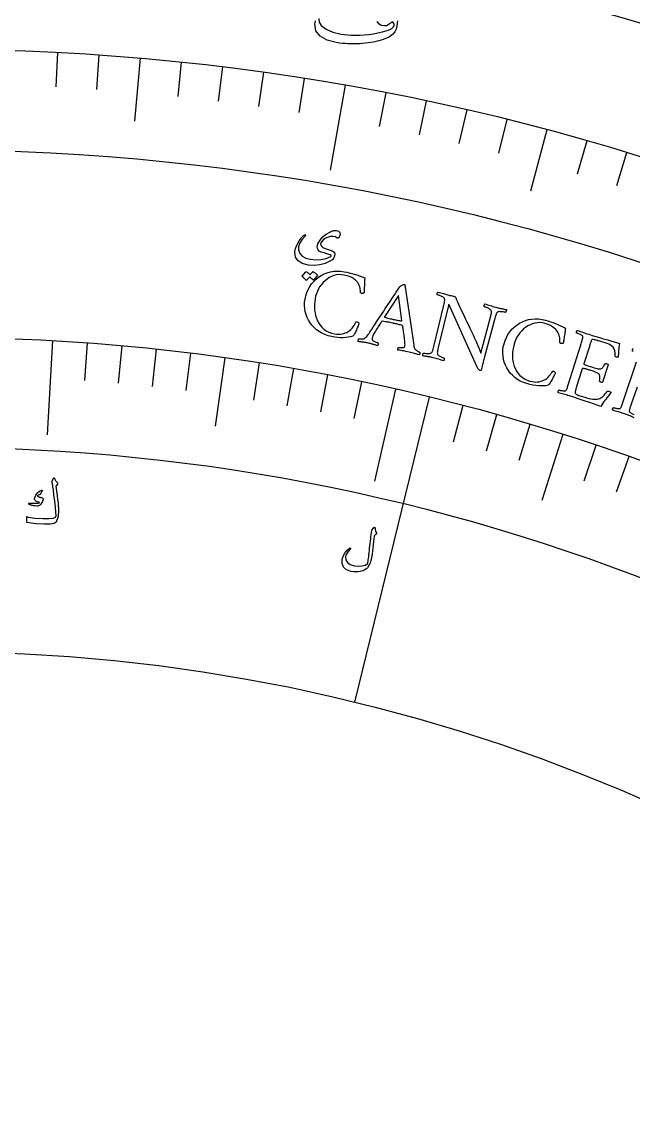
# Model space of a CAD drawing. Header units: millimetres. Extents: x -68 to 67, y -67 to 79.
# Drawn here: x 2.27 to 18.03, y 33.63 to 61.79 of the extents above; entities that cross this region are included whole.
import ezdxf

# ---------------------------------------------------------------- set-up
doc = ezdxf.new("R2010")
doc.units = ezdxf.units.MM
for name, color, linetype in [('ENGRAVE', 7, 'Continuous'), ('ENGRAVE_FINE', 8, 'Continuous'), ('TEXT', 5, 'Continuous')]:
    doc.layers.add(name, color=color, linetype=linetype)

msp = doc.modelspace()

# ---------------------------------------------------------------- linework, layer by layer
at = {"layer": 'ENGRAVE'}
for points in [[(5.3241, 60.855), (5.1818, 59.2278)], [(10.6077, 60.1594), (10.2209, 57.9658)], [(15.8106, 59.006), (15.3878, 57.4282)], [(3.0668, 53.5748), (2.928, 51.1488)], [(7.5108, 53.1343), (7.2614, 51.3698)], [(12.7758, 52.1195), (10.8474, 44.2524)], [(11.9055, 52.3252), (11.3663, 49.9557)], [(16.2211, 51.1521), (15.6824, 49.4535)]]:
    msp.add_lwpolyline(points, dxfattribs=at)
for radius in [66.15, 66.15, 64.3781, 61.0875, 61.0875, 58.4888, 53.6625, 53.6625, 50.8275, 45.5625, 45.5625]:
    msp.add_circle((0, 0), radius, dxfattribs=at)
at = {"layer": 'ENGRAVE_FINE'}
for points in [[(3.1971, 61.0038), (3.1504, 60.114)], [(4.2612, 60.9387), (4.1991, 60.0499)], [(6.3854, 60.7529), (6.2922, 59.8667)], [(7.4447, 60.6322), (7.3361, 59.7478)], [(8.5017, 60.493), (8.3777, 59.6107)], [(9.5562, 60.3354), (9.4168, 59.4554)], [(11.656, 59.9652), (11.486, 59.0905)], [(12.7008, 59.7526), (12.5156, 58.8811)], [(13.7417, 59.5218), (13.5413, 58.6537)], [(14.7784, 59.2729), (14.5629, 58.4084)], [(16.838, 58.7211), (16.5924, 57.8646)], [(17.8603, 58.4183), (17.5998, 57.5662)], [(3.9581, 53.5163), (3.8865, 52.547)], [(4.8484, 53.443), (4.7606, 52.475)], [(5.7375, 53.3549), (5.6336, 52.3885)], [(6.625, 53.252), (6.505, 52.2874)], [(8.3947, 53.0018), (8.2426, 52.0418)], [(9.2763, 52.8547), (9.1082, 51.8973)], [(10.1554, 52.6928), (9.9715, 51.7384)], [(11.0319, 52.5163), (10.8321, 51.5651)], [(13.6428, 51.8993), (13.3957, 50.9592)], [(14.5062, 51.6646), (14.2434, 50.7288)], [(15.3657, 51.4156), (15.0874, 50.4843)], [(17.0722, 50.8744), (16.7629, 49.9529)], [(17.9187, 50.5825), (17.5941, 49.6663)]]:
    msp.add_lwpolyline(points, dxfattribs=at)
at = {"layer": 'TEXT'}
for points in [[(11.9555, 61.8224), (11.943, 61.6925), (11.9354, 61.646), (11.924, 61.6037), (11.9087, 61.5655), (11.8895, 61.5315), (11.8327, 61.4672), (11.7556, 61.4101), (11.6585, 61.3602), (11.5412, 61.3174), (11.4762, 61.2994), (11.4097, 61.2834), (11.3416, 61.2693), (11.2718, 61.2571), (11.2004, 61.2469), (11.127, 61.2387), (11.0517, 61.2324), (10.9745, 61.2281), (10.8974, 61.2255), (10.8223, 61.2245), (10.7492, 61.2251), (10.678, 61.2273), (10.6088, 61.2312), (10.5412, 61.2371), (10.4754, 61.2449), (10.4113, 61.2546), (10.1483, 61.3212), (9.9637, 61.4236), (9.8572, 61.5625), (9.8291, 61.7385), (9.8336, 61.7776), (9.8429, 61.8215)], [(9.9302, 61.8767), (9.9373, 61.7826), (9.9907, 61.7002), (10.1215, 61.602), (10.2933, 61.5281), (10.5061, 61.4781), (10.7603, 61.4518), (10.8733, 61.4483), (10.9875, 61.45), (11.1027, 61.4568), (11.2192, 61.4688), (11.3368, 61.486), (11.4553, 61.5084), (11.5748, 61.536), (11.6953, 61.5687), (11.7605, 61.5912), (11.8118, 61.6191), (11.8493, 61.6524), (11.873, 61.6912), (11.8701, 61.7215), (11.8619, 61.7504), (11.8485, 61.7778), (11.8298, 61.8037)], [(11.813, 61.7945), (11.7679, 61.7457), (11.7212, 61.7115), (11.6729, 61.6918), (11.6231, 61.6866), (11.5367, 61.7016), (11.4749, 61.7391), (11.4379, 61.7993)], [(18.037, 53.2965), (18.0252, 53.3013), (18.0163, 53.3045), (18.0149, 53.3115), (18.0149, 53.32), (18.0164, 53.3302), (18.0192, 53.3419), (18.0231, 53.3532), (18.0278, 53.3622), (18.0333, 53.3689)], [(18.0596, 51.588), (18.0245, 51.603), (17.99, 51.6175), (17.9563, 51.6315), (17.9232, 51.6452), (17.8901, 51.6584), (17.8565, 51.6714), (17.8222, 51.684), (17.7873, 51.6962), (17.753, 51.7078), (17.7183, 51.7189), (17.6832, 51.7296), (17.6475, 51.74), (17.6114, 51.7502), (17.575, 51.7602), (17.5382, 51.7702), (17.5011, 51.7801), (17.4989, 51.7874), (17.4987, 51.796), (17.5004, 51.806), (17.5042, 51.8174), (17.509, 51.8284), (17.514, 51.8373), (17.5191, 51.8442), (17.5243, 51.8489), (17.5332, 51.8461), (17.5454, 51.8428), (17.5607, 51.8389), (17.5792, 51.8344), (17.5992, 51.8301), (17.619, 51.8267), (17.6386, 51.8242), (17.658, 51.8227), (17.6754, 51.8224), (17.6887, 51.8238), (17.698, 51.827), (17.7033, 51.8319), (17.713, 51.8462), (17.7224, 51.863), (17.7315, 51.8823), (17.7402, 51.9041), (17.7489, 51.9277), (17.7577, 51.9522), (17.7667, 51.9777), (17.7758, 52.0042), (18.1228, 53.0275)], [(18.1377, 52.3784), (17.9834, 51.9328), (17.9821, 51.9292), (17.9808, 51.9255), (17.9796, 51.9218), (17.9783, 51.9181), (17.977, 51.9145), (17.9757, 51.9108), (17.9745, 51.9071), (17.9732, 51.9034), (17.9654, 51.8807), (17.9581, 51.859), (17.9514, 51.8382), (17.9452, 51.8185), (17.9399, 51.8001), (17.9359, 51.783), (17.9333, 51.7674), (17.9321, 51.7532), (17.9342, 51.7457), (17.9402, 51.7373), (17.9499, 51.728), (17.9633, 51.7176), (17.979, 51.7071), (17.9957, 51.6971), (18.0131, 51.6877), (18.0315, 51.6788), (18.0488, 51.671)]]:
    msp.add_lwpolyline(points, dxfattribs=at)
for points in [[(10.4065, 56.2197), (10.3563, 56.2474), (10.2966, 56.2591), (10.2277, 56.2548), (10.1494, 56.2343), (10.0979, 56.2106), (10.0529, 56.1793), (10.0146, 56.1404), (9.9828, 56.0939), (9.9787, 56.0842), (9.9766, 56.0737), (9.9765, 56.0624), (9.9784, 56.0504), (9.9983, 56.0104), (10.0374, 55.976), (10.0957, 55.947), (10.1732, 55.9233), (10.2497, 55.9007), (10.3037, 55.8751), (10.3349, 55.8467), (10.3436, 55.8153), (10.334, 55.7549), (10.3123, 55.7035), (10.2785, 55.6611), (10.2327, 55.6278), (10.0956, 55.5663), (9.9549, 55.5279), (9.8104, 55.5126), (9.6618, 55.5205), (9.5049, 55.559), (9.3942, 55.6276), (9.3295, 55.7265), (9.3111, 55.8558), (9.3201, 55.9235), (9.3419, 55.9951), (9.3767, 56.0704), (9.4246, 56.1496), (9.4402, 56.1712), (9.4561, 56.1919), (9.4721, 56.2117), (9.4883, 56.2306), (9.5049, 56.2488), (9.5218, 56.2662), (9.5392, 56.2829), (9.5569, 56.2989), (9.5661, 56.3053), (9.5737, 56.3072), (9.5796, 56.3047), (9.584, 56.2977), (9.5857, 56.2898), (9.5852, 56.2822), (9.5824, 56.2751), (9.5773, 56.2683), (9.4907, 56.1703), (9.4338, 56.0783), (9.4064, 55.9924), (9.4085, 55.9125), (9.443, 55.823), (9.504, 55.7535), (9.5915, 55.7041), (9.7055, 55.6745), (9.8558, 55.6604), (9.9947, 55.6672), (10.1223, 55.6952), (10.2389, 55.7443), (10.2462, 55.7489), (10.2496, 55.7543), (10.2491, 55.7603), (10.2447, 55.7671), (10.2247, 55.7818), (10.1881, 55.7979), (10.1349, 55.8153), (10.0653, 55.8338), (9.9949, 55.8556), (9.9429, 55.8821), (9.9094, 55.9134), (9.8943, 55.9495), (9.8913, 55.9893), (9.8957, 56.0297), (9.9074, 56.0707), (9.9265, 56.1124), (9.9785, 56.1916), (10.0437, 56.2614), (10.1221, 56.3218), (10.2138, 56.3726), (10.2378, 56.3843), (10.2609, 56.3939), (10.283, 56.4016), (10.3041, 56.4073), (10.3241, 56.4112), (10.3429, 56.4134), (10.3606, 56.4139), (10.3771, 56.4127), (10.4392, 56.3952), (10.4729, 56.3605), (10.478, 56.3087), (10.4547, 56.2398), (10.4435, 56.2221), (10.4318, 56.2129), (10.4195, 56.2121), (10.4065, 56.2197)], [(9.775, 55.3509), (9.7774, 55.3526), (9.7804, 55.3533), (9.7842, 55.3531), (9.7886, 55.3519), (9.8035, 55.3429), (9.8178, 55.3335), (9.8315, 55.3235), (9.8446, 55.313), (9.8572, 55.3018), (9.8692, 55.2898), (9.8809, 55.2771), (9.892, 55.2636), (9.894, 55.2598), (9.8944, 55.256), (9.8934, 55.2522), (9.891, 55.2485), (9.7907, 55.1369), (9.7883, 55.1357), (9.7851, 55.1362), (9.7813, 55.1386), (9.7767, 55.1428), (9.7737, 55.1465), (9.7686, 55.1517), (9.7616, 55.1584), (9.7525, 55.1667), (9.7413, 55.1766), (9.7278, 55.1883), (9.7122, 55.2017), (9.6944, 55.2169), (9.6157, 55.1303), (9.6123, 55.1278), (9.6085, 55.1277), (9.6043, 55.13), (9.5997, 55.1348), (9.5957, 55.1389), (9.5894, 55.1451), (9.5807, 55.1534), (9.5697, 55.1638), (9.5561, 55.1764), (9.5397, 55.1911), (9.5206, 55.208), (9.4987, 55.2271), (9.4966, 55.23), (9.4959, 55.2327), (9.4966, 55.2351), (9.4988, 55.2373), (9.5993, 55.3442), (9.6017, 55.3459), (9.6048, 55.3466), (9.6085, 55.3464), (9.6129, 55.3452), (9.6257, 55.3383), (9.6381, 55.3308), (9.6498, 55.3227), (9.6611, 55.3138), (9.6718, 55.3045), (9.682, 55.2946), (9.6918, 55.2844), (9.701, 55.2737)], [(10.5858, 55.3492), (10.6488, 55.3364), (10.713, 55.3221), (10.7784, 55.3061), (10.845, 55.2884), (10.9122, 55.2686), (10.9793, 55.246), (11.0464, 55.2208), (11.1133, 55.1928), (11.1133, 55.1894), (11.113, 55.1793), (11.1125, 55.1625), (11.1119, 55.1389), (11.1111, 55.1108), (11.1099, 55.0805), (11.1085, 55.0479), (11.1067, 55.0131), (11.1049, 54.9779), (11.1033, 54.9444), (11.1018, 54.9125), (11.1004, 54.8822), (11.0992, 54.8557), (11.098, 54.8354), (11.0969, 54.8212), (11.0958, 54.813), (11.0948, 54.808), (11.0912, 54.8034), (11.085, 54.7994), (11.0763, 54.7959), (11.0662, 54.7933), (11.0561, 54.792), (11.0459, 54.7921), (11.0356, 54.7935), (11.027, 54.7957), (11.0193, 54.7988), (11.0123, 54.8026), (11.0062, 54.8073), (11.006, 54.8239), (11.0047, 54.8446), (11.0024, 54.8695), (10.9991, 54.8986), (10.9934, 54.9305), (10.9839, 54.9637), (10.9707, 54.9984), (10.9537, 55.0345), (10.9317, 55.0707), (10.9036, 55.1055), (10.8693, 55.1391), (10.8288, 55.1714), (10.7807, 55.2011), (10.7238, 55.2266), (10.6579, 55.248), (10.5832, 55.2653), (10.5139, 55.2744), (10.4465, 55.2751), (10.3808, 55.2673), (10.3169, 55.251), (10.2555, 55.2273), (10.1973, 55.1975), (10.1421, 55.1613), (10.0901, 55.119), (10.0418, 55.0717), (9.9979, 55.0206), (9.9584, 54.9657), (9.9233, 54.9071), (9.8931, 54.846), (9.8682, 54.7837), (9.8485, 54.7204), (9.8342, 54.6559), (9.8237, 54.5831), (9.8182, 54.51), (9.8178, 54.4367), (9.8224, 54.3631), (9.8323, 54.2907), (9.8479, 54.2206), (9.8692, 54.1529), (9.896, 54.0877), (9.9287, 54.0261), (9.9674, 53.9692), (10.0121, 53.9171), (10.0629, 53.8698), (10.1201, 53.8285), (10.184, 53.7946), (10.2546, 53.7681), (10.3321, 53.7489), (10.3872, 53.7406), (10.4389, 53.7375), (10.4872, 53.7396), (10.5322, 53.747), (10.5739, 53.7581), (10.6127, 53.7714), (10.6485, 53.787), (10.6814, 53.8047), (10.7222, 53.8319), (10.7585, 53.862), (10.7901, 53.895), (10.8171, 53.9309), (10.8402, 53.9672), (10.8603, 54.0015), (10.8773, 54.0337), (10.8913, 54.064), (10.9126, 54.0603), (10.9321, 54.0531), (10.9499, 54.0422), (10.9659, 54.0277), (10.9631, 54.0167), (10.9583, 54.0015), (10.9515, 53.9821), (10.9426, 53.9584), (10.9324, 53.9321), (10.9216, 53.9049), (10.91, 53.8766), (10.8977, 53.8472), (10.8851, 53.8183), (10.8725, 53.7912), (10.86, 53.7659), (10.8476, 53.7424), (10.8357, 53.722), (10.8251, 53.7059), (10.8157, 53.6943), (10.8075, 53.687), (10.7501, 53.6713), (10.6899, 53.6597), (10.627, 53.6522), (10.5614, 53.6488), (10.492, 53.6497), (10.418, 53.6551), (10.3393, 53.6649), (10.2559, 53.679), (10.1677, 53.7), (10.0848, 53.7282), (10.0072, 53.7638), (9.9348, 53.8066), (9.868, 53.8556), (9.8075, 53.9096), (9.7532, 53.9687), (9.705, 54.0328), (9.6635, 54.1009), (9.6289, 54.1721), (9.6014, 54.2462), (9.5808, 54.3234), (9.5677, 54.4025), (9.5624, 54.4828), (9.565, 54.5641), (9.5756, 54.6466), (9.5947, 54.7326), (9.6213, 54.8145), (9.6553, 54.8923), (9.6968, 54.9659), (9.7449, 55.0348), (9.7986, 55.0982), (9.8579, 55.1562), (9.9229, 55.2086), (9.9929, 55.2545), (10.0672, 55.2928), (10.1457, 55.3234), (10.2285, 55.3465), (10.3145, 55.3611), (10.4028, 55.3664), (10.4932, 55.3624), (10.5858, 55.3492)], [(11.283, 53.8486), (11.2853, 53.8521), (11.2923, 53.8628), (11.3039, 53.8807), (11.3201, 53.9056), (11.3403, 53.9367), (11.3637, 53.9729), (11.3904, 54.0142), (11.4203, 54.0606), (11.4529, 54.1109), (11.4877, 54.1639), (11.5245, 54.2196), (11.5635, 54.2779), (11.6037, 54.3381), (11.6444, 54.3991), (11.6855, 54.461), (11.727, 54.5238), (11.7684, 54.5864), (11.8091, 54.6476), (11.849, 54.7075), (11.8882, 54.766), (11.9259, 54.8221), (11.9614, 54.8747), (11.9947, 54.9238), (12.0257, 54.9694), (12.0347, 54.9784), (12.0469, 54.9873), (12.0623, 54.9962), (12.0809, 55.005), (12.0997, 55.0125), (12.1158, 55.0173), (12.129, 55.0193), (12.1395, 55.0187), (12.1418, 55.0181), (12.1436, 55.0174), (12.1449, 55.0167), (12.1457, 55.016), (12.1464, 55.0151), (12.1476, 55.0139), (12.1492, 55.0125), (12.1513, 55.0108), (12.361, 53.5768), (12.3707, 53.5061), (12.3781, 53.4532), (12.3834, 53.418), (12.3865, 53.4007), (12.3911, 53.3855), (12.399, 53.3705), (12.41, 53.3558), (12.4242, 53.3414), (12.4402, 53.3278), (12.4565, 53.3156), (12.4731, 53.3048), (12.4901, 53.2954), (12.5057, 53.2877), (12.5183, 53.2818), (12.5278, 53.2778), (12.5343, 53.2757), (12.5369, 53.2675), (12.5374, 53.258), (12.536, 53.2471), (12.5327, 53.2348), (12.5286, 53.2232), (12.5252, 53.2143), (12.5224, 53.208), (12.5202, 53.2045), (12.4855, 53.2152), (12.4526, 53.2253), (12.4215, 53.2348), (12.3923, 53.2437), (12.3625, 53.2524), (12.3297, 53.2612), (12.2941, 53.2702), (12.2555, 53.2794), (12.2147, 53.2885), (12.1773, 53.2963), (12.1435, 53.3028), (12.1132, 53.3079), (12.0827, 53.3128), (12.0487, 53.3182), (12.011, 53.3243), (11.9696, 53.3311), (11.9666, 53.338), (11.9655, 53.3466), (11.9662, 53.3567), (11.9688, 53.3684), (11.9726, 53.3798), (11.977, 53.3891), (11.9822, 53.3963), (11.988, 53.4013), (12.001, 53.3989), (12.0174, 53.397), (12.0371, 53.3955), (12.0602, 53.3943), (12.0833, 53.3942), (12.1027, 53.3956), (12.1186, 53.3988), (12.1309, 53.4035), (12.1367, 53.4085), (12.1416, 53.4157), (12.1457, 53.4251), (12.149, 53.4366), (12.151, 53.4502), (12.1519, 53.4682), (12.1516, 53.4906), (12.1502, 53.5174), (12.1478, 53.5474), (12.1447, 53.5794), (12.1409, 53.6134), (12.1364, 53.6494), (12.1315, 53.6861), (12.1264, 53.7224), (12.1212, 53.7582), (12.1159, 53.7935), (12.1107, 53.827), (12.106, 53.8574), (12.1018, 53.8848), (12.098, 53.909), (12.0949, 53.9289), (12.0927, 53.9431), (12.0913, 53.9516), (12.0909, 53.9544), (12.0906, 53.9548), (12.0899, 53.956), (12.0887, 53.9579), (12.0869, 53.9606), (12.0849, 53.9634), (12.0827, 53.9656), (12.0804, 53.9671), (12.0779, 53.968), (12.0581, 53.9736), (12.0359, 53.9794), (12.0114, 53.9853), (11.9847, 53.9914), (11.9572, 53.9975), (11.9307, 54.0034), (11.9052, 54.009), (11.8806, 54.0144), (11.8743, 54.0158), (11.8679, 54.0172), (11.8616, 54.0186), (11.8552, 54.02), (11.8491, 54.0213), (11.8432, 54.0226), (11.8376, 54.0238), (11.8324, 54.025), (11.7957, 54.0329), (11.7619, 54.0401), (11.7309, 54.0464), (11.7026, 54.0519), (11.6739, 54.0572), (11.6412, 54.0629), (11.6046, 54.0688), (11.5641, 54.0751), (11.5626, 54.0752), (11.5607, 54.0748), (11.5584, 54.0741), (11.5557, 54.0729), (11.5531, 54.0717), (11.5512, 54.0709), (11.5501, 54.0704), (11.5498, 54.0702), (11.5479, 54.0673), (11.5423, 54.0586), (11.533, 54.044), (11.5199, 54.0236), (11.5043, 53.9992), (11.4872, 53.9726), (11.4686, 53.9439), (11.4487, 53.9129), (11.4285, 53.8814), (11.4093, 53.8507), (11.3912, 53.8211), (11.3742, 53.7923), (11.3574, 53.7641), (11.3432, 53.7379), (11.3316, 53.7139), (11.3227, 53.692), (11.3156, 53.6721), (11.3098, 53.6543), (11.3052, 53.6385), (11.3019, 53.6248), (11.3016, 53.6111), (11.3064, 53.5977), (11.3164, 53.5848), (11.3316, 53.5722), (11.3497, 53.5605), (11.3683, 53.5502), (11.3876, 53.5412), (11.4075, 53.5336), (11.4258, 53.5274), (11.4404, 53.5226), (11.4511, 53.5193), (11.458, 53.5175), (11.4595, 53.5131), (11.4602, 53.5061), (11.4599, 53.4965), (11.4588, 53.4842), (11.4569, 53.4716), (11.4544, 53.461), (11.4514, 53.4522), (11.4478, 53.4455), (11.4251, 53.4517), (11.4041, 53.4575), (11.3848, 53.4629), (11.3673, 53.468), (11.3506, 53.4728), (11.3339, 53.4777), (11.3172, 53.4826), (11.3005, 53.4874), (11.2825, 53.4924), (11.2617, 53.4976), (11.2381, 53.503), (11.2118, 53.5087), (11.1852, 53.5141), (11.1608, 53.5187), (11.1385, 53.5226), (11.1183, 53.5256), (11.0991, 53.5282), (11.08, 53.5309), (11.0609, 53.5335), (11.0418, 53.5361), (11.0214, 53.539), (10.9985, 53.5424), (10.973, 53.5463), (10.9451, 53.5507), (10.9437, 53.555), (10.9435, 53.5619), (10.9444, 53.5714), (10.9466, 53.5835), (10.9494, 53.5958), (10.9526, 53.6064), (10.956, 53.615), (10.9596, 53.6218), (10.9731, 53.6198), (10.9908, 53.6184), (11.0127, 53.6176), (11.0388, 53.6174), (11.065, 53.6189), (11.0869, 53.6231), (11.1047, 53.6299), (11.1182, 53.6394), (11.1416, 53.6604), (11.1638, 53.6832), (11.185, 53.7077), (11.205, 53.7338), (11.2245, 53.7613), (11.244, 53.7896), (11.2635, 53.8187), (11.283, 53.8486)], [(11.9836, 54.7399), (11.6252, 54.1866), (11.6252, 54.1862), (11.6253, 54.1852), (11.6253, 54.1836), (11.6254, 54.1812), (11.6256, 54.1788), (11.6262, 54.1771), (11.627, 54.1759), (11.6281, 54.1753), (11.6533, 54.1687), (11.6808, 54.1617), (11.7107, 54.1543), (11.7431, 54.1465), (11.775, 54.139), (11.8036, 54.1324), (11.8289, 54.1266), (11.8509, 54.1217), (11.8795, 54.1156), (11.9067, 54.1101), (11.9325, 54.1053), (11.957, 54.101), (11.9813, 54.097), (12.0068, 54.0927), (12.0334, 54.0881), (12.061, 54.0833), (12.0634, 54.0831), (12.0655, 54.0839), (12.0673, 54.0856), (12.0688, 54.0882), (12.07, 54.0908), (12.0708, 54.0927), (12.0713, 54.0938), (12.0715, 54.0942)], [(13.255, 54.7553), (13.2831, 54.7485), (13.3109, 54.7417), (13.3384, 54.735), (13.3656, 54.7284), (13.3909, 54.7224), (13.4127, 54.7176), (13.431, 54.7139), (13.4459, 54.7114), (13.4602, 54.674), (13.4788, 54.6292), (13.5016, 54.5771), (13.5287, 54.5175), (13.5591, 54.4519), (13.5921, 54.3819), (13.6275, 54.3073), (13.6654, 54.2282), (13.7048, 54.1462), (13.7447, 54.0628), (13.7851, 53.9781), (13.826, 53.892), (13.8666, 53.8055), (13.9063, 53.7197), (13.9449, 53.6347), (13.9826, 53.5503), (14.0183, 53.4684), (14.0509, 53.3908), (14.0805, 53.3174), (14.1071, 53.2483), (14.3526, 54.1751), (14.3606, 54.2059), (14.3674, 54.2335), (14.3729, 54.2576), (14.3772, 54.2784), (14.3797, 54.2974), (14.3797, 54.316), (14.3772, 54.3342), (14.3722, 54.3521), (14.3681, 54.3598), (14.3601, 54.3684), (14.3482, 54.3778), (14.3325, 54.3881), (14.3145, 54.3985), (14.2958, 54.4084), (14.2765, 54.4179), (14.2566, 54.4268), (14.2375, 54.4347), (14.221, 54.4411), (14.207, 54.446), (14.1955, 54.4494), (14.193, 54.4575), (14.1922, 54.4667), (14.1932, 54.4769), (14.1961, 54.4881), (14.1997, 54.499), (14.203, 54.5081), (14.206, 54.5154), (14.2087, 54.521), (14.2449, 54.5101), (14.28, 54.4993), (14.3139, 54.4887), (14.3466, 54.4781), (14.3799, 54.4676), (14.4153, 54.457), (14.4529, 54.4463), (14.4928, 54.4354), (14.5208, 54.428), (14.5462, 54.4215), (14.5689, 54.4158), (14.589, 54.411), (14.6079, 54.4067), (14.6271, 54.4025), (14.6467, 54.3983), (14.6667, 54.3942), (14.6879, 54.3898), (14.7111, 54.3849), (14.7364, 54.3793), (14.7639, 54.3733), (14.7647, 54.367), (14.7649, 54.3595), (14.7645, 54.3509), (14.7634, 54.3412), (14.7611, 54.331), (14.7573, 54.3213), (14.7519, 54.3121), (14.7448, 54.3032), (14.7353, 54.3055), (14.7219, 54.3081), (14.7046, 54.3111), (14.6835, 54.3145), (14.6606, 54.3176), (14.638, 54.3197), (14.6157, 54.3209), (14.5936, 54.3213), (14.5736, 54.3204), (14.5572, 54.318), (14.5445, 54.3141), (14.5356, 54.3087), (14.5238, 54.2966), (14.5137, 54.283), (14.5052, 54.268), (14.4984, 54.2515), (14.492, 54.2321), (14.4848, 54.2083), (14.4767, 54.1799), (14.4678, 54.1471), (14.2022, 53.1533), (14.1932, 53.1193), (14.1847, 53.0876), (14.1768, 53.058), (14.1695, 53.0306), (14.1626, 53.0045), (14.156, 52.9789), (14.1497, 52.9537), (14.1436, 52.9289), (14.1375, 52.9033), (14.131, 52.8756), (14.1242, 52.8458), (14.1169, 52.814), (14.1138, 52.81), (14.1098, 52.8072), (14.1047, 52.8057), (14.0987, 52.8055), (14.0926, 52.8059), (14.0876, 52.8064), (14.0836, 52.807), (14.0806, 52.8076), (14.075, 52.8099), (14.0681, 52.8143), (14.0599, 52.8206), (14.0505, 52.829), (14.0404, 52.8397), (14.0306, 52.8531), (14.021, 52.869), (14.0115, 52.8876), (13.2802, 54.5119), (13.0078, 53.3941), (13.0005, 53.3631), (12.9946, 53.3357), (12.99, 53.3117), (12.9868, 53.2912), (12.9851, 53.2727), (12.9854, 53.2546), (12.9876, 53.2368), (12.9918, 53.2193), (12.9958, 53.2118), (13.0034, 53.2035), (13.0147, 53.1945), (13.0297, 53.1847), (13.0468, 53.1748), (13.0646, 53.1652), (13.0832, 53.1558), (13.1025, 53.1468), (13.1209, 53.1388), (13.137, 53.1323), (13.1506, 53.1274), (13.1618, 53.1242), (13.1644, 53.1162), (13.1655, 53.1072), (13.165, 53.0973), (13.163, 53.0865), (13.16, 53.0759), (13.1568, 53.0667), (13.1532, 53.0589), (13.1493, 53.0525), (13.1144, 53.0637), (13.0807, 53.0745), (13.0481, 53.0847), (13.0168, 53.0945), (12.9849, 53.1041), (12.9508, 53.1137), (12.9143, 53.1233), (12.8755, 53.133), (12.849, 53.1392), (12.8245, 53.1446), (12.8019, 53.1492), (12.7812, 53.153), (12.7617, 53.1564), (12.7425, 53.1597), (12.7237, 53.1629), (12.7051, 53.166), (12.6854, 53.1693), (12.663, 53.1734), (12.6379, 53.178), (12.6102, 53.1832), (12.6092, 53.1895), (12.6088, 53.1969), (12.609, 53.2055), (12.6099, 53.2153), (12.6118, 53.2255), (12.6153, 53.2353), (12.6203, 53.2447), (12.6269, 53.2538), (12.6363, 53.252), (12.6492, 53.2502), (12.6658, 53.2483), (12.686, 53.2464), (12.708, 53.2449), (12.73, 53.2439), (12.752, 53.2437), (12.774, 53.244), (12.794, 53.2455), (12.8098, 53.2484), (12.8215, 53.2529), (12.8292, 53.2588), (12.8405, 53.2711), (12.8503, 53.2847), (12.8586, 53.2994), (12.8653, 53.3154), (12.8716, 53.3342), (12.8786, 53.3578), (12.8861, 53.3861), (12.8943, 53.419), (13.1521, 54.4869), (13.1598, 54.5201), (13.166, 54.5489), (13.1707, 54.5734), (13.1738, 54.5937), (13.1751, 54.6115), (13.1745, 54.6288), (13.1718, 54.6456), (13.1672, 54.6619), (13.1629, 54.6707), (13.1542, 54.68), (13.141, 54.6899), (13.1234, 54.7004), (13.1034, 54.7108), (13.083, 54.7204), (13.0623, 54.7293), (13.0412, 54.7374), (13.0216, 54.7444), (13.0054, 54.7499), (12.9926, 54.7539), (12.9832, 54.7565), (12.9813, 54.7676), (12.9809, 54.7783), (12.9822, 54.7887), (12.9851, 54.7986), (12.9888, 54.8078), (12.9925, 54.8155), (12.9962, 54.822), (13, 54.8271), (13.0414, 54.8158), (13.0785, 54.8054), (13.1114, 54.7958), (13.1401, 54.787), (13.1672, 54.7787), (13.1954, 54.7707), (13.2247, 54.7629), (13.255, 54.7553)], [(15.7758, 54.0991), (15.8374, 54.0805), (15.8999, 54.0601), (15.9635, 54.0379), (16.0282, 54.0141), (16.0932, 53.988), (16.1578, 53.9592), (16.2222, 53.9277), (16.2862, 53.8935), (16.2858, 53.8902), (16.2846, 53.8801), (16.2826, 53.8634), (16.2797, 53.84), (16.2762, 53.8121), (16.2722, 53.782), (16.2677, 53.7497), (16.2627, 53.7152), (16.2575, 53.6804), (16.2527, 53.6472), (16.2482, 53.6155), (16.244, 53.5855), (16.2403, 53.5593), (16.2372, 53.5392), (16.2347, 53.5251), (16.2329, 53.5171), (16.2314, 53.5121), (16.2274, 53.508), (16.2208, 53.5045), (16.2118, 53.5018), (16.2015, 53.5002), (16.1913, 53.4999), (16.1812, 53.501), (16.1711, 53.5033), (16.1627, 53.5064), (16.1553, 53.5101), (16.1488, 53.5146), (16.1432, 53.5199), (16.1445, 53.5364), (16.1451, 53.5572), (16.1452, 53.5822), (16.1447, 53.6114), (16.142, 53.6437), (16.1357, 53.6777), (16.1259, 53.7135), (16.1124, 53.751), (16.0939, 53.7891), (16.0692, 53.8265), (16.0382, 53.8632), (16.0009, 53.8992), (15.9559, 53.9332), (15.9016, 53.964), (15.8381, 53.9916), (15.7653, 54.0158), (15.6972, 54.0315), (15.6301, 54.0385), (15.564, 54.037), (15.4989, 54.0268), (15.4356, 54.0091), (15.3747, 53.9848), (15.3164, 53.9541), (15.2606, 53.9169), (15.2081, 53.8744), (15.1595, 53.8276), (15.115, 53.7767), (15.0745, 53.7217), (15.0386, 53.6637), (15.0079, 53.6041), (14.9824, 53.5429), (14.962, 53.4801), (14.9447, 53.4086), (14.9323, 53.3363), (14.9249, 53.2634), (14.9226, 53.1897), (14.9256, 53.1166), (14.9345, 53.0454), (14.9493, 52.976), (14.9698, 52.9086), (14.9965, 52.8441), (15.0297, 52.7838), (15.0693, 52.7277), (15.1154, 52.6758), (15.1684, 52.6293), (15.2288, 52.5895), (15.2966, 52.5564), (15.3718, 52.53), (15.4259, 52.5165), (15.4771, 52.5085), (15.5254, 52.5061), (15.5709, 52.5092), (15.6135, 52.5163), (15.6534, 52.5259), (15.6905, 52.5379), (15.7248, 52.5525), (15.7681, 52.5757), (15.8071, 52.6023), (15.8417, 52.6321), (15.8719, 52.6653), (15.8983, 52.6993), (15.9216, 52.7315), (15.9416, 52.762), (15.9584, 52.7907), (15.9792, 52.7851), (15.998, 52.7761), (16.0146, 52.7635), (16.0293, 52.7476), (16.0254, 52.7369), (16.0192, 52.7222), (16.0105, 52.7035), (15.9995, 52.6808), (15.9869, 52.6556), (15.9734, 52.6295), (15.9592, 52.6024), (15.9442, 52.5744), (15.929, 52.5468), (15.9139, 52.521), (15.899, 52.497), (15.8844, 52.4747), (15.8707, 52.4555), (15.8586, 52.4406), (15.8481, 52.4299), (15.8393, 52.4234), (15.7806, 52.4132), (15.7196, 52.4073), (15.6563, 52.4058), (15.5906, 52.4087), (15.5217, 52.4162), (15.4485, 52.4285), (15.3711, 52.4457), (15.2894, 52.4677), (15.2036, 52.4969), (15.1238, 52.5328), (15.0498, 52.5756), (14.9818, 52.625), (14.92, 52.6801), (14.8648, 52.7396), (14.8163, 52.8036), (14.7745, 52.872), (14.7396, 52.9437), (14.7119, 53.0178), (14.6915, 53.0942), (14.6783, 53.173), (14.6727, 53.2531), (14.6751, 53.3335), (14.6854, 53.4142), (14.7037, 53.4952), (14.7309, 53.579), (14.7651, 53.6581), (14.8063, 53.7323), (14.8546, 53.8017), (14.909, 53.8657), (14.9684, 53.9238), (15.033, 53.9758), (15.1027, 54.0219), (15.1767, 54.0609), (15.2542, 54.092), (15.3353, 54.1151), (15.4199, 54.1302), (15.5069, 54.1366), (15.5953, 54.1336), (15.6849, 54.1211), (15.7758, 54.0991)], [(16.8863, 53.7384), (16.9758, 53.7107), (17.0699, 53.6824), (17.1686, 53.6535), (17.2721, 53.6238), (17.377, 53.5935), (17.4803, 53.5624), (17.5821, 53.5306), (17.6822, 53.4982), (17.6742, 53.4514), (17.6677, 53.4061), (17.6628, 53.3623), (17.6594, 53.3201), (17.6566, 53.2784), (17.6532, 53.2362), (17.6492, 53.1935), (17.6448, 53.1503), (17.6357, 53.1473), (17.6249, 53.1466), (17.6124, 53.1482), (17.5982, 53.152), (17.5842, 53.1579), (17.5747, 53.1646), (17.5696, 53.1723), (17.569, 53.1808), (17.5687, 53.2541), (17.56, 53.3154), (17.5427, 53.3649), (17.5171, 53.4025), (17.4847, 53.4322), (17.4476, 53.4579), (17.4058, 53.4798), (17.3591, 53.4976), (17.1479, 53.5657), (17.1387, 53.5686), (17.1264, 53.5723), (17.1108, 53.5768), (17.0921, 53.5822), (17.072, 53.5877), (17.0524, 53.5925), (17.0332, 53.5966), (17.0146, 53.6001), (16.9979, 53.6021), (16.9847, 53.6021), (16.975, 53.5999), (16.9688, 53.5955), (16.9612, 53.5833), (16.9538, 53.569), (16.9467, 53.5526), (16.9397, 53.5341), (16.9328, 53.5144), (16.926, 53.4943), (16.9193, 53.4738), (16.9126, 53.453), (16.91, 53.4448), (16.9077, 53.4375), (16.9057, 53.4312), (16.904, 53.4258), (16.7618, 52.9762), (16.7624, 52.9711), (16.7673, 52.9656), (16.7766, 52.9598), (16.7902, 52.9536), (16.8065, 52.9472), (16.8238, 52.9409), (16.8422, 52.9345), (16.8615, 52.9282), (16.9883, 52.8876), (17.0295, 52.8747), (17.0661, 52.864), (17.098, 52.8554), (17.1253, 52.8489), (17.1489, 52.8448), (17.1698, 52.8433), (17.1879, 52.8444), (17.2033, 52.8481), (17.217, 52.8543), (17.2302, 52.8632), (17.2428, 52.8745), (17.2549, 52.8885), (17.2674, 52.9052), (17.2812, 52.9249), (17.2964, 52.9475), (17.3128, 52.9732), (17.3184, 52.9797), (17.327, 52.9828), (17.3387, 52.9826), (17.3533, 52.979), (17.3669, 52.9737), (17.3778, 52.9675), (17.386, 52.9606), (17.3916, 52.9528), (17.2428, 52.4998), (17.2352, 52.4976), (17.2256, 52.4973), (17.2139, 52.4991), (17.2001, 52.5029), (17.1871, 52.5084), (17.1775, 52.5151), (17.1714, 52.5231), (17.1687, 52.5323), (17.171, 52.5671), (17.1724, 52.5969), (17.1731, 52.6216), (17.1729, 52.6413), (17.1721, 52.6573), (17.1708, 52.6706), (17.169, 52.6814), (17.1668, 52.6897), (17.1639, 52.6965), (17.1605, 52.7029), (17.1564, 52.7091), (17.1517, 52.715), (17.145, 52.7222), (17.134, 52.73), (17.1187, 52.7382), (17.0991, 52.7471), (17.0768, 52.7561), (17.0534, 52.7653), (17.0287, 52.7744), (17.0028, 52.7836), (16.9767, 52.7926), (16.9513, 52.8012), (16.9267, 52.8094), (16.9027, 52.8171), (16.886, 52.8224), (16.8682, 52.8278), (16.8492, 52.8334), (16.8291, 52.8393), (16.8091, 52.8448), (16.7904, 52.8496), (16.7729, 52.8536), (16.7568, 52.8568), (16.743, 52.8586), (16.7326, 52.858), (16.7255, 52.8552), (16.7219, 52.8502), (16.5765, 52.3907), (16.5756, 52.3879), (16.5746, 52.3845), (16.5733, 52.3805), (16.5718, 52.3759), (16.566, 52.3573), (16.5596, 52.3362), (16.5526, 52.3127), (16.5449, 52.2865), (16.5384, 52.2619), (16.5348, 52.2429), (16.5341, 52.2293), (16.5364, 52.2213), (16.5469, 52.2094), (16.5593, 52.1988), (16.5736, 52.1894), (16.5898, 52.1812), (16.6096, 52.1732), (16.6346, 52.1639), (16.6648, 52.1535), (16.7002, 52.1419), (16.8153, 52.1049), (16.8583, 52.0922), (16.9017, 52.0817), (16.9455, 52.0735), (16.9897, 52.0674), (17.0323, 52.0641), (17.0712, 52.0639), (17.1064, 52.067), (17.138, 52.0733), (17.1709, 52.0837), (17.202, 52.099), (17.2314, 52.119), (17.259, 52.1439), (17.2858, 52.172), (17.3128, 52.2015), (17.3399, 52.2325), (17.3672, 52.265), (17.3734, 52.2701), (17.382, 52.2724), (17.393, 52.2718), (17.4065, 52.2683), (17.4265, 52.2606), (17.4421, 52.2523), (17.4535, 52.2434), (17.4605, 52.2339), (17.4263, 52.1898), (17.3908, 52.1445), (17.3541, 52.0978), (17.3161, 52.0499), (17.28, 52.0027), (17.2487, 51.9583), (17.2223, 51.9167), (17.2008, 51.878), (17.1047, 51.9101), (17.0091, 51.9425), (16.9139, 51.9753), (16.8192, 52.0084), (16.7215, 52.0422), (16.6174, 52.0773), (16.507, 52.1134), (16.3901, 52.1506), (16.3494, 52.1631), (16.3108, 52.1745), (16.2741, 52.1846), (16.2394, 52.1937), (16.2055, 52.2024), (16.1711, 52.2118), (16.1362, 52.2218), (16.1009, 52.2325), (16.0985, 52.2397), (16.098, 52.2483), (16.0995, 52.2583), (16.103, 52.2698), (16.1075, 52.281), (16.1122, 52.29), (16.1171, 52.297), (16.1222, 52.3018), (16.1312, 52.2993), (16.1434, 52.2963), (16.1588, 52.2928), (16.1774, 52.2889), (16.1976, 52.2851), (16.2175, 52.2822), (16.2371, 52.2803), (16.2566, 52.2792), (16.2739, 52.2794), (16.2872, 52.2812), (16.2964, 52.2846), (16.3016, 52.2896), (16.3109, 52.3042), (16.3199, 52.3213), (16.3284, 52.3408), (16.3366, 52.3629), (16.3446, 52.3867), (16.3527, 52.4114), (16.361, 52.4372), (16.3695, 52.4639), (16.6913, 53.4954), (16.6996, 53.5222), (16.7075, 53.5483), (16.715, 53.5737), (16.7221, 53.5984), (16.728, 53.6217), (16.7322, 53.6431), (16.7345, 53.6625), (16.735, 53.6799), (16.7338, 53.6879), (16.728, 53.6963), (16.7177, 53.7051), (16.7028, 53.7143), (16.6854, 53.7235), (16.6673, 53.7325), (16.6486, 53.7411), (16.6293, 53.7493), (16.6112, 53.7567), (16.5961, 53.7626), (16.584, 53.7671), (16.5749, 53.7702), (16.5733, 53.7771), (16.5731, 53.7857), (16.5742, 53.7958), (16.5767, 53.8076), (16.5803, 53.819), (16.5848, 53.8282), (16.5901, 53.835), (16.5962, 53.8395), (16.6336, 53.8266), (16.6706, 53.8135), (16.7073, 53.8004), (16.7435, 53.7871), (16.7795, 53.7741), (16.8153, 53.7617), (16.8509, 53.7498), (16.8863, 53.7384)], [(3.1175, 50.0189), (3.1252, 50.002), (3.1333, 49.986), (3.1419, 49.9708), (3.1509, 49.9564), (3.1604, 49.9429), (3.1706, 49.9302), (3.1814, 49.9183), (3.1928, 49.9072), (3.1971, 49.9011), (3.1982, 49.8943), (3.1961, 49.8867), (3.1909, 49.8783), (3.1602, 49.8344), (3.1572, 49.8297), (3.155, 49.8256), (3.1537, 49.8223), (3.1531, 49.8196), (3.1706, 49.6947), (3.1855, 49.5818), (3.1977, 49.481), (3.2075, 49.3923), (3.2146, 49.3158), (3.219, 49.2516), (3.2208, 49.1997), (3.2199, 49.1601), (3.215, 49.0856), (3.2122, 49.062), (3.2081, 49.0385), (3.203, 49.0149), (3.1967, 48.9913), (3.1891, 48.9677), (3.1803, 48.9441), (3.1701, 48.9204), (3.1586, 48.8968), (3.1106, 48.8637), (3.0087, 48.8455), (2.8526, 48.842), (2.6424, 48.8526), (2.5769, 48.8584), (2.5164, 48.8653), (2.4609, 48.8735), (2.4103, 48.8829), (2.4057, 48.8851), (2.4026, 48.8882), (2.4008, 48.8922), (2.4004, 48.8971), (2.4001, 48.9205), (2.4001, 48.9418), (2.4002, 48.9609), (2.4005, 48.978), (2.401, 48.9931), (2.4017, 49.0066), (2.4026, 49.0182), (2.4037, 49.0282), (2.4047, 49.0338), (2.4068, 49.0368), (2.4102, 49.0373), (2.4148, 49.0353), (2.4497, 49.0228), (2.4951, 49.0126), (2.5508, 49.0046), (2.6169, 48.999), (2.8146, 48.9881), (2.9699, 48.9884), (3.0827, 49.0002), (3.1531, 49.0239), (3.1559, 49.0702), (3.1519, 49.1549), (3.141, 49.2781), (3.1229, 49.4397), (3.1033, 49.6016), (3.0879, 49.7241), (3.0767, 49.8071), (3.0698, 49.8508), (3.0676, 49.8628), (3.0654, 49.874), (3.0635, 49.8844), (3.0616, 49.894), (3.0599, 49.9028), (3.0584, 49.9107), (3.057, 49.9175), (3.0557, 49.9234), (3.0537, 49.9362), (3.0541, 49.9483), (3.0567, 49.9597), (3.0616, 49.9704), (3.0946, 50.0264), (3.0973, 50.0301), (3.1001, 50.0325), (3.103, 50.0336), (3.1059, 50.0333), (3.1095, 50.0311), (3.1126, 50.0279), (3.1153, 50.0239), (3.1175, 50.0189)], [(2.7883, 49.7208), (2.7911, 49.7202), (2.7936, 49.7189), (2.7956, 49.7169), (2.7972, 49.7142), (2.7976, 49.7118), (2.7977, 49.7092), (2.7973, 49.7064), (2.7966, 49.7035), (2.7598, 49.6247), (2.7554, 49.6167), (2.7509, 49.6107), (2.7463, 49.6065), (2.7417, 49.6043), (2.7221, 49.5999), (2.7053, 49.5937), (2.6912, 49.5856), (2.68, 49.5756), (2.6776, 49.5702), (2.6802, 49.5641), (2.6877, 49.5574), (2.7002, 49.5501), (2.7086, 49.5467), (2.7173, 49.5434), (2.7263, 49.5404), (2.7357, 49.5375), (2.7454, 49.5347), (2.7556, 49.5322), (2.7663, 49.5297), (2.7774, 49.5275), (2.8154, 49.5092), (2.826, 49.4755), (2.8092, 49.4264), (2.7651, 49.3618), (2.7473, 49.3428), (2.7302, 49.3282), (2.7138, 49.318), (2.6979, 49.3121), (2.6808, 49.3095), (2.6572, 49.3093), (2.6273, 49.3116), (2.5909, 49.3163), (2.5724, 49.3191), (2.5549, 49.3224), (2.5383, 49.3262), (2.5227, 49.3305), (2.5081, 49.3351), (2.4945, 49.3396), (2.4818, 49.344), (2.47, 49.3484), (2.4629, 49.3529), (2.4578, 49.3578), (2.4549, 49.3632), (2.4542, 49.3691), (2.4554, 49.375), (2.4585, 49.3792), (2.4634, 49.3815), (2.4702, 49.382), (2.4916, 49.3824), (2.5158, 49.3824), (2.5429, 49.382), (2.5729, 49.3813), (2.6288, 49.38), (2.6726, 49.381), (2.7042, 49.3843), (2.7237, 49.39), (2.7263, 49.3917), (2.7277, 49.394), (2.7281, 49.397), (2.7273, 49.4005), (2.7261, 49.4028), (2.7237, 49.4049), (2.7202, 49.4069), (2.7155, 49.4088), (2.6717, 49.4219), (2.6534, 49.4282), (2.6379, 49.4359), (2.6251, 49.445), (2.6151, 49.4554), (2.6068, 49.4675), (2.6022, 49.4798), (2.6012, 49.4922), (2.6039, 49.5049), (2.6365, 49.5894), (2.6781, 49.6536), (2.7287, 49.6974), (2.7883, 49.7208)], [(11.3498, 48.7543), (11.3535, 48.7583), (11.3577, 48.7607), (11.3623, 48.7617), (11.3673, 48.7612), (11.372, 48.7592), (11.3756, 48.7558), (11.378, 48.7508), (11.3793, 48.7443), (11.3854, 48.707), (11.3935, 48.6741), (11.4036, 48.6456), (11.4158, 48.6215), (11.4191, 48.6131), (11.4185, 48.6044), (11.4141, 48.5955), (11.4059, 48.5863), (11.401, 48.582), (11.3964, 48.5779), (11.392, 48.574), (11.3878, 48.5701), (11.3839, 48.5666), (11.3803, 48.5633), (11.3769, 48.5604), (11.3738, 48.5578), (11.3685, 48.5529), (11.3641, 48.5467), (11.3605, 48.5392), (11.3579, 48.5302), (11.3536, 48.5041), (11.3494, 48.4756), (11.3453, 48.4447), (11.3411, 48.4112), (11.3368, 48.3754), (11.3324, 48.3372), (11.3278, 48.2965), (11.323, 48.2534), (11.3189, 48.2103), (11.3147, 48.1699), (11.3103, 48.1321), (11.306, 48.097), (11.3016, 48.0644), (11.2973, 48.0342), (11.2931, 48.0065), (11.289, 47.9812), (11.2736, 47.907), (11.2511, 47.8386), (11.2216, 47.776), (11.1852, 47.719), (11.1553, 47.6876), (11.1145, 47.6616), (11.0627, 47.6411), (11.0001, 47.626), (10.9339, 47.6167), (10.8729, 47.6133), (10.8173, 47.6159), (10.7669, 47.6245), (10.6461, 47.6698), (10.5672, 47.7371), (10.5303, 47.8267), (10.5355, 47.9385), (10.5596, 48.0173), (10.598, 48.0913), (10.6506, 48.1604), (10.7174, 48.2245), (10.7222, 48.228), (10.7268, 48.2298), (10.7313, 48.2299), (10.7355, 48.2283), (10.7398, 48.2255), (10.7428, 48.2224), (10.7446, 48.2189), (10.7451, 48.2152), (10.7449, 48.2099), (10.7437, 48.205), (10.7413, 48.2006), (10.7378, 48.1965), (10.6888, 48.1377), (10.6527, 48.0862), (10.6294, 48.0423), (10.6189, 48.0059), (10.6261, 47.9209), (10.6673, 47.8535), (10.7423, 47.8036), (10.8514, 47.7711), (10.9536, 47.7591), (11.0442, 47.7648), (11.1232, 47.788), (11.1906, 47.8289), (11.1955, 47.8551), (11.2006, 47.8859), (11.2059, 47.9212), (11.2113, 47.961), (11.2169, 48.0056), (11.2225, 48.0549), (11.2281, 48.109), (11.2337, 48.1679), (11.2402, 48.2285), (11.2468, 48.2881), (11.2535, 48.3467), (11.2604, 48.4043), (11.2675, 48.4608), (11.275, 48.5163), (11.2828, 48.5707), (11.2909, 48.6241), (11.2966, 48.6759), (11.2982, 48.6816), (11.3003, 48.6868), (11.3029, 48.6915), (11.3059, 48.6957)]]:
    msp.add_lwpolyline(points, close=True, dxfattribs=at)

doc.saveas('drawing.dxf')
